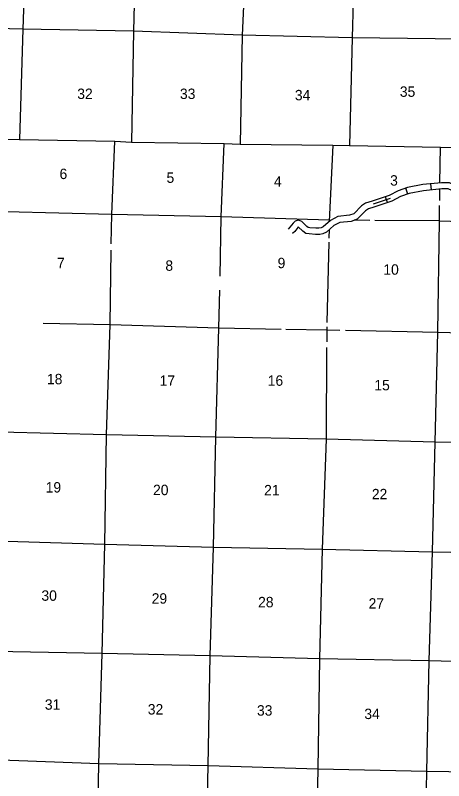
# Model space of a CAD drawing. Extents: x 834891 to 1516222, y 15529974 to 15977788.
# Drawn here: x 1069399 to 1090015, y 15642316 to 15679107 of the extents above; entities that cross this region are included whole.
import ezdxf

# ---------------------------------------------------------------- set-up
doc = ezdxf.new("R2010")
doc.units = 0
for name, color, linetype in [('L10', 7, 'Continuous'), ('L13', 7, 'Continuous'), ('L14', 7, 'Continuous'), ('L9', 7, 'Continuous')]:
    doc.layers.add(name, color=color, linetype=linetype)

msp = doc.modelspace()

# ---------------------------------------------------------------- linework, layer by layer
at = {"layer": 'L10'}
for points in [[(1086568, 15670178), (1086253, 15670074), (1086063, 15669941), (1085685, 15669566), (1085489, 15669497), (1084926, 15669434), (1084565, 15669246), (1084210, 15668940), (1084110, 15668893)], [(1086650, 15669889), (1086388, 15669803), (1086256, 15669710), (1085848, 15669305), (1085556, 15669202), (1085015, 15669142), (1084735, 15668996), (1084375, 15668686), (1084205, 15668606)], [(1084110, 15668893), (1084013, 15668874), (1083859, 15668870), (1083574, 15668893), (1083499, 15668905), (1083421, 15668958), (1083181, 15669190), (1083107, 15669235), (1083004, 15669262), (1082863, 15669208), (1082763, 15669111), (1082616, 15668918), (1082530, 15668829)], [(1084205, 15668606), (1084046, 15668574), (1083850, 15668570), (1083538, 15668595), (1083387, 15668620), (1083231, 15668723), (1083013, 15668935), (1082988, 15668911), (1082843, 15668722), (1082746, 15668621)]]:
    msp.add_lwpolyline(points, dxfattribs=at)
at = {"layer": 'L13'}
for p, q in [((1084673, 15672858), (1084507, 15669196)), ((1089835, 15671059), (1089860, 15672770))]:
    msp.add_line(p, q, dxfattribs=at)
for points in [[(1076179, 15720579), (1076063, 15715241), (1075932, 15709954), (1075801, 15704666), (1075686, 15699353), (1075475, 15694169), (1075317, 15688807), (1075219, 15683519), (1075084, 15678340), (1074985, 15673002)], [(1081398, 15716234), (1081169, 15709847), (1081078, 15704508), (1080956, 15699237), (1080834, 15693958), (1080686, 15688655), (1080557, 15683409), (1080318, 15678150), (1080214, 15672912)], [(1070225, 15695794), (1070186, 15694235), (1070054, 15688898), (1069932, 15683643), (1069763, 15678441), (1069597, 15673130)], [(1085752, 15683321), (1085604, 15678026), (1085477, 15672847)], [(1099904, 15677779), (1096174, 15677902), (1090935, 15677966), (1085604, 15678026), (1080318, 15678150), (1075084, 15678340), (1069763, 15678441), (1064594, 15678570)], [(1064437, 15673259), (1069020, 15673150), (1069012, 15673159), (1069597, 15673130), (1074190, 15673054)], [(1074017, 15668114), (1074038, 15669526), (1074190, 15673054)], [(1074190, 15673054), (1074985, 15673002), (1079443, 15672939), (1080214, 15672912)], [(1079251, 15666561), (1079309, 15669427), (1079443, 15672939)], [(1080214, 15672912), (1084673, 15672858), (1085477, 15672847), (1089860, 15672770), (1090740, 15672757), (1095207, 15672677), (1096036, 15672657), (1100469, 15672578), (1100888, 15672560)], [(1089823, 15670212), (1089831, 15670759)], [(1084510, 15669263), (1079309, 15669427), (1074038, 15669526), (1068936, 15669653), (1063706, 15669717)], [(1089203, 15642758), (1089319, 15648080), (1089481, 15653316), (1089603, 15658587), (1089726, 15663883), (1089809, 15669222), (1089819, 15669967)], [(1086453, 15669248), (1085703, 15669254)], [(1095636, 15669045), (1095069, 15669056), (1089817, 15669213), (1089809, 15669222), (1086699, 15669246)], [(1084500, 15668794), (1084491, 15668429)], [(1084486, 15668205), (1084397, 15664345)], [(1084491, 15668429), (1084490, 15668397)], [(1073225, 15634172), (1073323, 15637892), (1073419, 15643130), (1073575, 15648425), (1073713, 15653687), (1073784, 15658934), (1073958, 15664237), (1074012, 15667824)], [(1078580, 15638735), (1078673, 15643023), (1078770, 15648320), (1078932, 15653539), (1079055, 15658827), (1079201, 15664089), (1079238, 15665902)], [(1070741, 15664312), (1073958, 15664237), (1079201, 15664089), (1082194, 15664028)], [(1084392, 15664130), (1084388, 15663984), (1084384, 15663407)], [(1082410, 15664024), (1084388, 15663984), (1085022, 15663972)], [(1085284, 15663967), (1089726, 15663883), (1094995, 15663725), (1095645, 15663711)], [(1084382, 15663131), (1084351, 15658727), (1084170, 15653441), (1084040, 15648179), (1083950, 15642874), (1083861, 15638381)], [(1096382, 15658459), (1089603, 15658587), (1084351, 15658727), (1079055, 15658827), (1073784, 15658934), (1068682, 15659069), (1063362, 15659179), (1060902, 15659225)], [(1044459, 15654460), (1047425, 15654381), (1057978, 15654015), (1063198, 15653901), (1068462, 15653844), (1073713, 15653687), (1078932, 15653539), (1084170, 15653441), (1089481, 15653316), (1094786, 15653224), (1099485, 15653114)], [(1094555, 15647940), (1089319, 15648080), (1084040, 15648179), (1078770, 15648320), (1073575, 15648425), (1068405, 15648529), (1063027, 15648673), (1057756, 15648781), (1052539, 15648953), (1047268, 15649061), (1044319, 15649151)], [(1089203, 15642758), (1083950, 15642874), (1078673, 15643023), (1073419, 15643130), (1068277, 15643317), (1062898, 15643436), (1057711, 15643532), (1052407, 15643641), (1047105, 15643825), (1044989, 15643864)], [(1089150, 15640256), (1089203, 15642758)], [(1105815, 15642450), (1104880, 15642407), (1099803, 15642550), (1094533, 15642674), (1089203, 15642758)]]:
    msp.add_lwpolyline(points, dxfattribs=at)
at = {"layer": 'L9'}
for p, q in [((1088287, 15670515), (1088192, 15670798)), ((1089427, 15670711), (1089399, 15671008)), ((1087303, 15670105), (1087210, 15670388)), ((1087443, 15670307), (1086615, 15670035))]:
    msp.add_line(p, q, dxfattribs=at)
for points in [[(1090744, 15670852), (1090286, 15671059), (1089913, 15671059), (1089004, 15670971), (1088275, 15670827), (1087818, 15670672), (1087396, 15670449)], [(1090582, 15670601), (1090222, 15670759), (1089927, 15670759), (1089048, 15670674), (1088353, 15670536), (1087936, 15670396), (1087514, 15670172)], [(1087396, 15670449), (1086568, 15670178)], [(1087514, 15670172), (1086650, 15669889)]]:
    msp.add_lwpolyline(points, dxfattribs=at)

# ---------------------------------------------------------------- texts
at = {"layer": 'L14'}
for s, p in [('32', (1072381, 15675085)), ('33', (1077323, 15675085)), ('35', (1087904, 15675188)), ('34', (1082853, 15675022)), ('6', (1071527, 15671235)), ('5', (1076677, 15671054)), ('4', (1081846, 15670873)), ('3', (1087436, 15670921)), ('7', (1071408, 15666952)), ('9', (1082022, 15666952)), ('8', (1076621, 15666827)), ('10', (1087110, 15666638)), ('18', (1070924, 15661372)), ('17', (1076345, 15661299)), ('16', (1081546, 15661299)), ('15', (1086677, 15661080)), ('19', (1070861, 15656168)), ('20', (1076027, 15656042)), ('21', (1081372, 15656032)), ('22', (1086556, 15655843)), ('30', (1070657, 15650964)), ('29', (1075963, 15650827)), ('28', (1081083, 15650650)), ('27', (1086400, 15650587)), ('31', (1070821, 15645727)), ('32', (1075775, 15645497)), ('33', (1081029, 15645445)), ('34', (1086196, 15645278))]:
    msp.add_text(s, height=500, rotation=0.0001, dxfattribs=at).set_placement(p)

doc.saveas('drawing.dxf')
